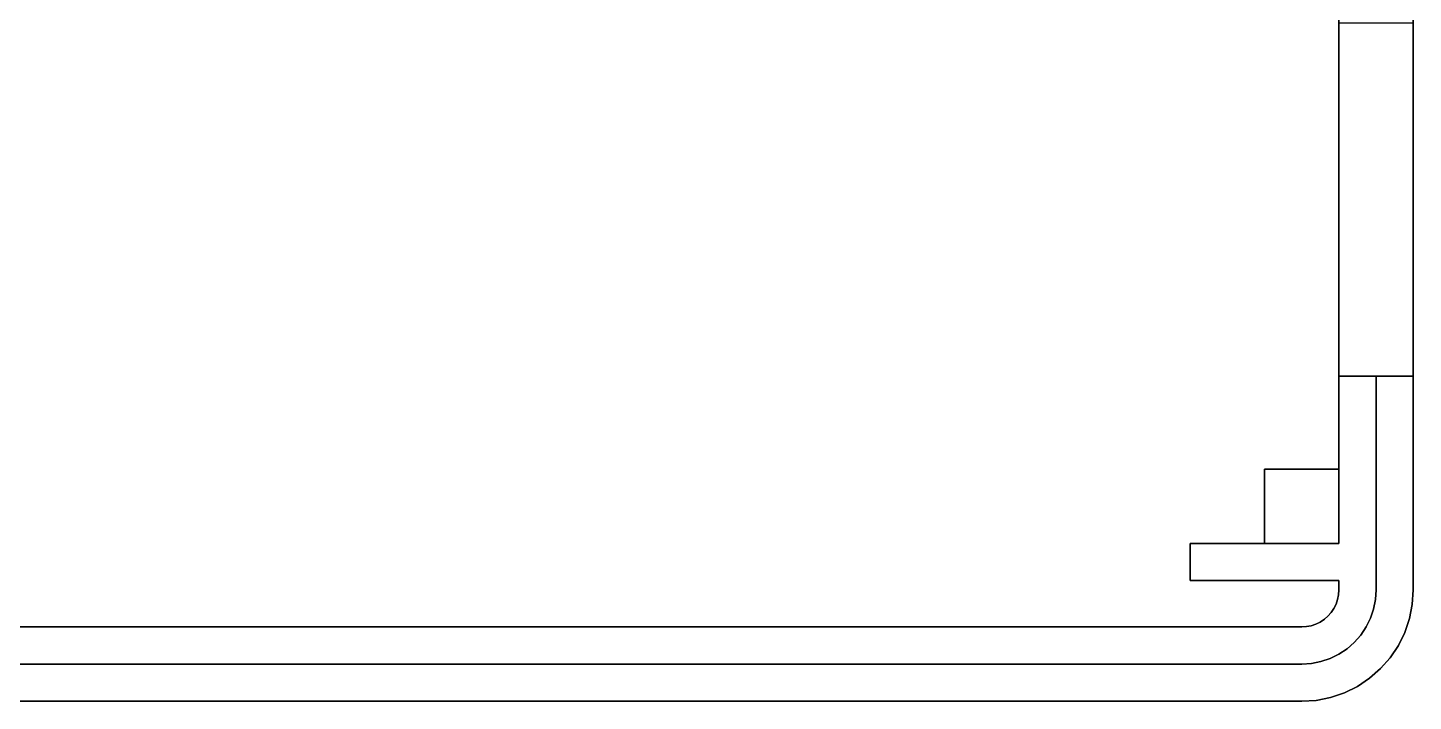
# Model space of a CAD drawing. Header units: metres. Extents: x 0 to 85, y 0 to 54.
# Drawn here: x 47.75 to 85, y 0 to 18.12 of the extents above; entities that cross this region are included whole.
import ezdxf

# ---------------------------------------------------------------- set-up
doc = ezdxf.new("R2010")
doc.units = ezdxf.units.M

msp = doc.modelspace()

# ---------------------------------------------------------------- linework, layer by layer
at = {"layer": 'Group#1'}
for points, invisible_edges in [([(3, 0), (3, 54), (82, 54)], 13), ([(3, 0), (82, 54), (82, 0)], 3), ([(82, 0), (82, 54), (82.392, 0.026)], 3), ([(82.392, 0.026), (82, 54), (82.392, 53.974)], 13), ([(82.392, 0.026), (82.392, 53.974), (82.776, 53.898)], 13), ([(82.392, 0.026), (82.776, 53.898), (82.776, 0.102)], 3), ([(82.776, 0.102), (82.776, 53.898), (83.148, 53.772)], 13), ([(82.776, 0.102), (83.148, 53.772), (83.148, 0.228)], 3), ([(83.148, 0.228), (83.148, 53.772), (83.5, 0.402)], 3), ([(83.5, 0.402), (83.148, 53.772), (83.5, 53.598)], 13), ([(83.5, 0.402), (83.5, 53.598), (83.826, 53.38)], 13), ([(83.5, 0.402), (83.826, 53.38), (83.826, 0.62)], 3), ([(83.826, 0.62), (83.826, 53.38), (84.121, 0.879)], 3), ([(84.121, 0.879), (83.826, 53.38), (84.121, 53.121)], 13), ([(84.121, 0.879), (84.121, 53.121), (84.38, 52.826)], 13), ([(84.121, 0.879), (84.38, 52.826), (84.38, 1.174)], 3), ([(84.38, 1.174), (84.38, 52.826), (84.598, 52.5)], 13), ([(84.38, 1.174), (84.598, 52.5), (84.598, 1.5)], 3), ([(84.598, 1.5), (84.598, 52.5), (84.772, 52.148)], 13), ([(84.598, 1.5), (84.772, 52.148), (84.772, 1.852)], 3), ([(84.772, 1.852), (84.772, 52.148), (84.898, 51.776)], 13), ([(84.772, 1.852), (84.898, 51.776), (84.898, 2.224)], 3), ([(84.898, 2.224), (84.898, 51.776), (84.974, 51.392)], 13), ([(84.898, 2.224), (84.974, 51.392), (84.974, 2.608)], 3), ([(84.974, 2.608), (84.974, 51.392), (85, 51)], 13), ([(84.974, 2.608), (85, 51), (85, 3)], 1), ([(85, 8.75, 4), (85, 3), (85, 51)], 13), ([(85, 8.75, 4), (85, 51), (85, 18.25, 4)], 3), ([(51.5, 40.25, 1), (46, 30.329, 1), (47, 4.25, 1)], 15), ([(51.5, 40.25, 1), (47, 4.25, 1), (51, 30.329, 1)], 15), ([(51, 30.329, 1), (47, 4.25, 1), (51, 22.75, 1)], 15), ([(69, 30.25, 1), (79, 3.25, 1), (69, 30.329, 1)], 3), ([(69, 30.329, 1), (79, 3.25, 1), (74, 22.75, 1)], 15), ([(69, 27.75, 1), (79, 3.25, 1), (69, 30.25, 1)], 15), ([(69, 26.25, 1), (79, 3.25, 1), (69, 27.75, 1)], 3), ([(69, 23.75, 1), (79, 3.25, 1), (69, 26.25, 1)], 15), ([(69, 22.75, 1), (79, 3.25, 1), (69, 23.75, 1)], 3), ([(47, 4.25, 1), (79, 3.25, 1), (51, 22.75, 1)], 15), ([(51, 22.75, 1), (79, 3.25, 1), (69, 22.75, 1)], 3), ([(74, 22.75, 1), (79, 4.25, 1), (81, 22.75, 1)], 3), ([(79, 4.25, 1), (74, 22.75, 1), (79, 3.25, 1)], 3), ([(81, 22.75, 1), (79, 4.25, 1), (81, 4.25, 1)], 13), ([(81, 22.75, 1), (81, 4.25, 1), (81, 6.25, 1)], 13), ([(81, 22.75, 1), (81, 6.25, 1), (81, 20.75, 1)], 3), ([(83, 6.25, 1), (81, 20.75, 1), (81, 6.25, 1)], 3), ([(81, 20.75, 1), (83, 6.25, 1), (83, 20.75, 1)], 1), ([(83, 6.25, 1), (83, 8.75, 4), (83, 20.75, 1)], 3), ([(83, 20.75, 1), (83, 8.75, 4), (83, 18.25, 4)], 13), ([(85, 8.75, 4), (83, 18.25, 4), (83, 8.75, 4)], 1), ([(83, 18.25, 4), (85, 8.75, 4), (85, 18.25, 4)], 1), ([(83, 8.75, 5), (83, 4.25, 2.5), (83, 4.25, 5)], 1), ([(83, 4.25, 2.5), (83, 8.75, 5), (83, 6.25, 2.5)], 3), ([(83, 6.25, 2.5), (83, 8.75, 5), (83, 6.25, 1)], 3), ([(83, 6.25, 1), (83, 8.75, 5), (83, 8.75, 4)], 13), ([(83, 8.75, 5), (85, 8.75, 4), (83, 8.75, 4)], 1), ([(85, 8.75, 4), (83, 8.75, 5), (84, 8.75, 5)], 13), ([(83, 4.25, 5), (83, 3.25, 5), (83, 8.75, 5)], 3), ([(83, 8.75, 5), (83, 3.25, 5), (84, 8.75, 5)], 3), ([(84, 8.75, 5), (83, 3.25, 5), (83.218, 1.413, 5)], 15), ([(84, 8.75, 5), (83.218, 1.413, 5), (83.414, 1.586, 5)], 13), ([(84, 8.75, 5), (83.414, 1.586, 5), (83.587, 1.782, 5)], 13), ([(84, 8.75, 5), (83.587, 1.782, 5), (83.732, 2, 5)], 13), ([(84, 8.75, 5), (83.732, 2, 5), (83.848, 2.235, 5)], 13), ([(84, 8.75, 5), (83.848, 2.235, 5), (83.932, 2.482, 5)], 13), ([(84, 8.75, 5), (83.932, 2.482, 5), (83.983, 2.739, 5)], 13), ([(84, 8.75, 5), (83.983, 2.739, 5), (84, 3, 5)], 1), ([(84, 3, 8.5), (84.121, 0.879, 8.5), (84, 8.75, 8.5)], 3), ([(84, 8.75, 8.5), (84.121, 0.879, 8.5), (85, 8.75, 8.5)], 3), ([(84, 8.75, 8.5), (84, 3, 5), (84, 3, 8.5)], 1), ([(84, 3, 5), (84, 8.75, 8.5), (84, 8.75, 5)], 1), ([(85, 8.75, 4), (84, 8.75, 5), (85, 8.75, 8.5)], 3), ([(85, 8.75, 8.5), (84, 8.75, 5), (84, 8.75, 8.5)], 1), ([(85, 8.75, 8.5), (84.121, 0.879, 8.5), (84.38, 1.174, 8.5)], 13), ([(85, 8.75, 8.5), (84.38, 1.174, 8.5), (84.598, 1.5, 8.5)], 13), ([(85, 8.75, 8.5), (84.598, 1.5, 8.5), (84.772, 1.852, 8.5)], 13), ([(85, 8.75, 8.5), (84.772, 1.852, 8.5), (84.898, 2.224, 8.5)], 13), ([(85, 8.75, 8.5), (84.898, 2.224, 8.5), (84.974, 2.608, 8.5)], 13), ([(85, 8.75, 8.5), (84.974, 2.608, 8.5), (85, 3, 8.5)], 1), ([(85, 3), (85, 8.75, 4), (85, 3, 8.5)], 3), ([(85, 8.75, 8.5), (85, 3, 8.5), (85, 8.75, 4)], 2), ([(81, 6.25, 2.5), (83, 6.25, 1), (81, 6.25, 1)], 1), ([(83, 6.25, 1), (81, 6.25, 2.5), (83, 6.25, 2.5)], 1), ([(81, 6.25, 2.5), (81, 4.25, 1), (81, 4.25, 2.5)], 1), ([(81, 4.25, 1), (81, 6.25, 2.5), (81, 6.25, 1)], 1), ([(83, 4.25, 2.5), (81, 6.25, 2.5), (81, 4.25, 2.5)], 1), ([(81, 6.25, 2.5), (83, 4.25, 2.5), (83, 6.25, 2.5)], 1), ([(47, 3.25, 1), (82, 2, 1), (47, 4.25, 1)], 3), ([(47, 4.25, 1), (82, 2, 1), (79, 3.25, 1)], 15), ([(79, 4.25, 1), (81, 4.25, 2.5), (81, 4.25, 1)], 1), ([(81, 4.25, 2.5), (79, 4.25, 1), (79, 4.25, 5)], 13), ([(81, 4.25, 2.5), (79, 4.25, 5), (83, 4.25, 2.5)], 3), ([(83, 4.25, 2.5), (79, 4.25, 5), (83, 4.25, 5)], 1), ([(83, 3.25, 5), (79, 4.25, 5), (79, 3.25, 5)], 1), ([(79, 4.25, 5), (83, 3.25, 5), (83, 4.25, 5)], 3), ([(79, 4.25, 5), (79, 3.25, 1), (79, 3.25, 5)], 1), ([(79, 3.25, 1), (79, 4.25, 5), (79, 4.25, 1)], 1), ([(38, 3.25, 1), (32.5, 2, 1), (82, 2, 1)], 13), ([(38, 3.25, 1), (82, 2, 1), (47, 3.25, 1)], 3), ([(79, 3.25, 1), (82, 2, 1), (83, 3.25, 1)], 3), ([(83, 3.25, 5), (79, 3.25, 1), (83, 3.25, 1)], 1), ([(79, 3.25, 1), (83, 3.25, 5), (79, 3.25, 5)], 1), ([(83, 3.25, 1), (82, 2, 1), (82.131, 2.009, 1)], 13), ([(83, 3.25, 1), (82.131, 2.009, 1), (82.259, 2.034, 1)], 13), ([(83, 3.25, 1), (82.259, 2.034, 1), (82.383, 2.076, 1)], 13), ([(83, 3.25, 1), (82.383, 2.076, 1), (82.5, 2.134, 1)], 13), ([(83, 3.25, 1), (82.5, 2.134, 1), (82.609, 2.207, 1)], 13), ([(83, 3.25, 1), (82.609, 2.207, 1), (82.707, 2.293, 1)], 13), ([(83, 3.25, 1), (82.707, 2.293, 1), (82.793, 2.391, 1)], 13), ([(83, 3.25, 1), (82.793, 2.391, 1), (82.866, 2.5, 1)], 13), ([(83, 3.25, 1), (82.866, 2.5, 1), (82.924, 2.617, 1)], 13), ([(83, 3.25, 1), (82.924, 2.617, 1), (82.966, 2.741, 1)], 13), ([(83, 3.25, 1), (82.966, 2.741, 1), (82.991, 2.869, 1)], 13), ([(83, 3.25, 1), (82.991, 2.869, 1), (83, 3, 1)], 1), ([(83, 3, 5), (82.991, 2.869, 1), (82.991, 2.869, 5)], 1), ([(82.991, 2.869, 1), (83, 3, 5), (83, 3, 1)], 1), ([(82.991, 2.869, 5), (83, 1.268, 5), (83, 3, 5)], 3), ([(83, 3.25, 5), (83, 3, 1), (83, 3, 5)], 1), ([(83, 3, 1), (83, 3.25, 5), (83, 3.25, 1)], 1), ([(83, 3, 5), (83.218, 1.413, 5), (83, 3.25, 5)], 3), ([(83, 3, 5), (83, 1.268, 5), (83.218, 1.413, 5)], 13), ([(83.983, 2.739, 8.5), (84.121, 0.879, 8.5), (84, 3, 8.5)], 3), ([(84, 3, 8.5), (83.983, 2.739, 5), (83.983, 2.739, 8.5)], 1), ([(83.983, 2.739, 5), (84, 3, 8.5), (84, 3, 5)], 1), ([(85, 3), (84.974, 2.608, 8.5), (84.974, 2.608)], 1), ([(84.974, 2.608, 8.5), (85, 3), (85, 3, 8.5)], 1), ([(82.924, 2.617, 5), (82.866, 2.5, 1), (82.866, 2.5, 5)], 1), ([(82.866, 2.5, 1), (82.924, 2.617, 5), (82.924, 2.617, 1)], 1), ([(82.866, 2.5, 5), (83, 1.268, 5), (82.924, 2.617, 5)], 3), ([(82.966, 2.741, 5), (82.924, 2.617, 1), (82.924, 2.617, 5)], 1), ([(82.924, 2.617, 1), (82.966, 2.741, 5), (82.966, 2.741, 1)], 1), ([(82.924, 2.617, 5), (83, 1.268, 5), (82.966, 2.741, 5)], 3), ([(82.991, 2.869, 5), (82.966, 2.741, 1), (82.966, 2.741, 5)], 1), ([(82.966, 2.741, 1), (82.991, 2.869, 5), (82.991, 2.869, 1)], 1), ([(82.966, 2.741, 5), (83, 1.268, 5), (82.991, 2.869, 5)], 3), ([(83.932, 2.482, 8.5), (84.121, 0.879, 8.5), (83.983, 2.739, 8.5)], 3), ([(83.983, 2.739, 8.5), (83.932, 2.482, 5), (83.932, 2.482, 8.5)], 1), ([(83.932, 2.482, 5), (83.983, 2.739, 8.5), (83.983, 2.739, 5)], 1), ([(84.974, 2.608), (84.898, 2.224, 8.5), (84.898, 2.224)], 1), ([(84.898, 2.224, 8.5), (84.974, 2.608), (84.974, 2.608, 8.5)], 1), ([(82.609, 2.207, 5), (82.707, 2.293, 1), (82.609, 2.207, 1)], 1), ([(82.707, 2.293, 1), (82.609, 2.207, 5), (82.707, 2.293, 5)], 1), ([(82.609, 2.207, 5), (82.765, 1.152, 5), (82.707, 2.293, 5)], 3), ([(82.793, 2.391, 5), (82.707, 2.293, 1), (82.707, 2.293, 5)], 1), ([(82.707, 2.293, 1), (82.793, 2.391, 5), (82.793, 2.391, 1)], 1), ([(82.707, 2.293, 5), (82.765, 1.152, 5), (82.793, 2.391, 5)], 3), ([(82.793, 2.391, 5), (82.765, 1.152, 5), (83, 1.268, 5)], 13), ([(82.866, 2.5, 5), (82.793, 2.391, 1), (82.793, 2.391, 5)], 1), ([(82.793, 2.391, 1), (82.866, 2.5, 5), (82.866, 2.5, 1)], 1), ([(82.793, 2.391, 5), (83, 1.268, 5), (82.866, 2.5, 5)], 3), ([(83.932, 2.482, 8.5), (83.848, 2.235, 5), (83.848, 2.235, 8.5)], 1), ([(83.848, 2.235, 5), (83.932, 2.482, 8.5), (83.932, 2.482, 5)], 1), ([(83.848, 2.235, 8.5), (84.121, 0.879, 8.5), (83.932, 2.482, 8.5)], 3), ([(31.5, 2, 5), (3, 1, 5), (82, 1, 5)], 13), ([(31.5, 2, 5), (82, 1, 5), (32.5, 2, 5)], 15), ([(32.5, 2, 5), (82, 2, 1), (32.5, 2, 1)], 1), ([(82, 2, 1), (32.5, 2, 5), (82, 2, 5)], 1), ([(32.5, 2, 5), (82, 1, 5), (82, 2, 5)], 3), ([(82, 2, 5), (82.131, 2.009, 1), (82, 2, 1)], 1), ([(82.131, 2.009, 1), (82, 2, 5), (82.131, 2.009, 5)], 1), ([(82, 2, 5), (82.261, 1.017, 5), (82.131, 2.009, 5)], 3), ([(82, 2, 5), (82, 1, 5), (82.261, 1.017, 5)], 13), ([(82.131, 2.009, 5), (82.259, 2.034, 1), (82.131, 2.009, 1)], 1), ([(82.259, 2.034, 1), (82.131, 2.009, 5), (82.259, 2.034, 5)], 1), ([(82.131, 2.009, 5), (82.261, 1.017, 5), (82.259, 2.034, 5)], 3), ([(82.259, 2.034, 5), (82.383, 2.076, 1), (82.259, 2.034, 1)], 1), ([(82.383, 2.076, 1), (82.259, 2.034, 5), (82.383, 2.076, 5)], 1), ([(82.259, 2.034, 5), (82.261, 1.017, 5), (82.383, 2.076, 5)], 3), ([(82.383, 2.076, 5), (82.261, 1.017, 5), (82.518, 1.068, 5)], 13), ([(82.383, 2.076, 5), (82.5, 2.134, 1), (82.383, 2.076, 1)], 1), ([(82.5, 2.134, 1), (82.383, 2.076, 5), (82.5, 2.134, 5)], 1), ([(82.383, 2.076, 5), (82.518, 1.068, 5), (82.5, 2.134, 5)], 3), ([(82.5, 2.134, 5), (82.609, 2.207, 1), (82.5, 2.134, 1)], 1), ([(82.609, 2.207, 1), (82.5, 2.134, 5), (82.609, 2.207, 5)], 1), ([(82.5, 2.134, 5), (82.518, 1.068, 5), (82.609, 2.207, 5)], 3), ([(82.609, 2.207, 5), (82.518, 1.068, 5), (82.765, 1.152, 5)], 13), ([(83.587, 1.782, 8.5), (83.826, 0.62, 8.5), (83.732, 2, 8.5)], 3), ([(83.732, 2, 8.5), (83.587, 1.782, 5), (83.587, 1.782, 8.5)], 1), ([(83.587, 1.782, 5), (83.732, 2, 8.5), (83.732, 2, 5)], 1), ([(83.732, 2, 8.5), (83.826, 0.62, 8.5), (83.848, 2.235, 8.5)], 3), ([(83.848, 2.235, 8.5), (83.732, 2, 5), (83.732, 2, 8.5)], 1), ([(83.732, 2, 5), (83.848, 2.235, 8.5), (83.848, 2.235, 5)], 1), ([(83.848, 2.235, 8.5), (83.826, 0.62, 8.5), (84.121, 0.879, 8.5)], 13), ([(84.898, 2.224), (84.772, 1.852, 8.5), (84.772, 1.852)], 1), ([(84.772, 1.852, 8.5), (84.898, 2.224), (84.898, 2.224, 8.5)], 1), ([(83.218, 1.413, 8.5), (83.5, 0.402, 8.5), (83.414, 1.586, 8.5)], 3), ([(83.218, 1.413, 8.5), (83.414, 1.586, 5), (83.218, 1.413, 5)], 1), ([(83.414, 1.586, 5), (83.218, 1.413, 8.5), (83.414, 1.586, 8.5)], 1), ([(83.414, 1.586, 8.5), (83.5, 0.402, 8.5), (83.587, 1.782, 8.5)], 3), ([(83.587, 1.782, 8.5), (83.414, 1.586, 5), (83.414, 1.586, 8.5)], 1), ([(83.414, 1.586, 5), (83.587, 1.782, 8.5), (83.587, 1.782, 5)], 1), ([(83.587, 1.782, 8.5), (83.5, 0.402, 8.5), (83.826, 0.62, 8.5)], 13), ([(84.598, 1.5), (84.38, 1.174, 8.5), (84.38, 1.174)], 1), ([(84.38, 1.174, 8.5), (84.598, 1.5), (84.598, 1.5, 8.5)], 1), ([(84.772, 1.852), (84.598, 1.5, 8.5), (84.598, 1.5)], 1), ([(84.598, 1.5, 8.5), (84.772, 1.852), (84.772, 1.852, 8.5)], 1), ([(82.518, 1.068, 8.5), (82.776, 0.102, 8.5), (82.765, 1.152, 8.5)], 3), ([(82.518, 1.068, 8.5), (82.765, 1.152, 5), (82.518, 1.068, 5)], 1), ([(82.765, 1.152, 5), (82.518, 1.068, 8.5), (82.765, 1.152, 8.5)], 1), ([(82.765, 1.152, 8.5), (82.776, 0.102, 8.5), (83, 1.268, 8.5)], 3), ([(82.765, 1.152, 8.5), (83, 1.268, 5), (82.765, 1.152, 5)], 1), ([(83, 1.268, 5), (82.765, 1.152, 8.5), (83, 1.268, 8.5)], 1), ([(83, 1.268, 8.5), (82.776, 0.102, 8.5), (83.148, 0.228, 8.5)], 13), ([(83, 1.268, 8.5), (83.148, 0.228, 8.5), (83.218, 1.413, 8.5)], 3), ([(83, 1.268, 8.5), (83.218, 1.413, 5), (83, 1.268, 5)], 1), ([(83.218, 1.413, 5), (83, 1.268, 8.5), (83.218, 1.413, 8.5)], 1), ([(83.218, 1.413, 8.5), (83.148, 0.228, 8.5), (83.5, 0.402, 8.5)], 13), ([(84.38, 1.174), (84.121, 0.879, 8.5), (84.121, 0.879)], 1), ([(84.121, 0.879, 8.5), (84.38, 1.174), (84.38, 1.174, 8.5)], 1), ([(3, 1, 8.5), (3, 0, 8.5), (82, 0, 8.5)], 13), ([(3, 1, 8.5), (82, 0, 8.5), (82, 1, 8.5)], 3), ([(3, 1, 8.5), (82, 1, 5), (3, 1, 5)], 1), ([(82, 1, 5), (3, 1, 8.5), (82, 1, 8.5)], 1), ([(82, 1, 8.5), (82.392, 0.026, 8.5), (82.261, 1.017, 8.5)], 3), ([(82, 1, 8.5), (82.261, 1.017, 5), (82, 1, 5)], 1), ([(82.261, 1.017, 5), (82, 1, 8.5), (82.261, 1.017, 8.5)], 1), ([(82, 1, 8.5), (82, 0, 8.5), (82.392, 0.026, 8.5)], 13), ([(82.261, 1.017, 8.5), (82.392, 0.026, 8.5), (82.518, 1.068, 8.5)], 3), ([(82.261, 1.017, 8.5), (82.518, 1.068, 5), (82.261, 1.017, 5)], 1), ([(82.518, 1.068, 5), (82.261, 1.017, 8.5), (82.518, 1.068, 8.5)], 1), ([(82.518, 1.068, 8.5), (82.392, 0.026, 8.5), (82.776, 0.102, 8.5)], 13), ([(84.121, 0.879, 8.5), (83.826, 0.62), (84.121, 0.879)], 1), ([(83.826, 0.62), (84.121, 0.879, 8.5), (83.826, 0.62, 8.5)], 1), ([(83.5, 0.402, 8.5), (83.148, 0.228), (83.5, 0.402)], 1), ([(83.148, 0.228), (83.5, 0.402, 8.5), (83.148, 0.228, 8.5)], 1), ([(83.826, 0.62, 8.5), (83.5, 0.402), (83.826, 0.62)], 1), ([(83.5, 0.402), (83.826, 0.62, 8.5), (83.5, 0.402, 8.5)], 1), ([(82, 0, 8.5), (3, 0), (82, 0)], 1), ([(3, 0), (82, 0, 8.5), (3, 0, 8.5)], 1), ([(82.392, 0.026, 8.5), (82, 0), (82.392, 0.026)], 1), ([(82, 0), (82.392, 0.026, 8.5), (82, 0, 8.5)], 1), ([(82.776, 0.102, 8.5), (82.392, 0.026), (82.776, 0.102)], 1), ([(82.392, 0.026), (82.776, 0.102, 8.5), (82.392, 0.026, 8.5)], 1), ([(83.148, 0.228, 8.5), (82.776, 0.102), (83.148, 0.228)], 1), ([(82.776, 0.102), (83.148, 0.228, 8.5), (82.776, 0.102, 8.5)], 1)]:
    msp.add_3dface(points, dxfattribs=dict(at, invisible_edges=invisible_edges))

doc.saveas('drawing.dxf')
